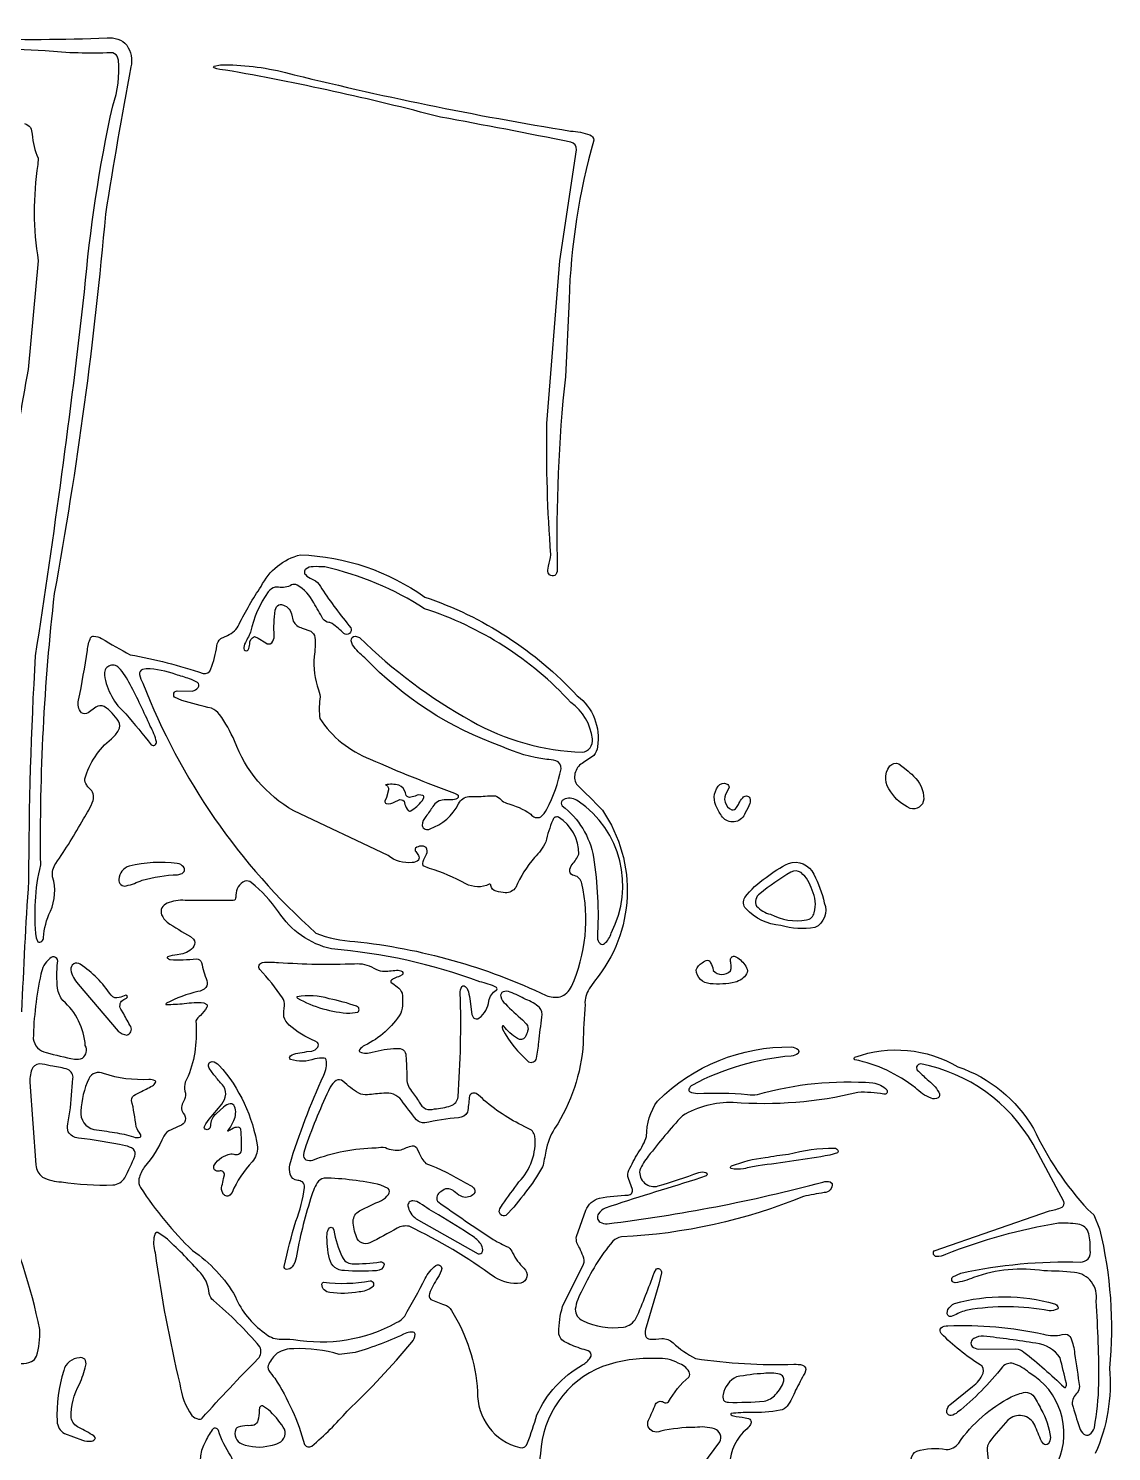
# Model space of a CAD drawing. Header units: metres. Extents: x 0.2 to 14.8, y 2.5 to 12.5.
# Drawn here: x 11.921 to 14.836, y 8.373 to 12.202 of the extents above; entities that cross this region are included whole.
import ezdxf

# ---------------------------------------------------------------- set-up
doc = ezdxf.new("R2010")
doc.units = ezdxf.units.M

msp = doc.modelspace()

# ---------------------------------------------------------------- linework, layer by layer
at = {"layer": 'Layer 1', "color": 0}
for points in [[(11.90335, 9.55605, -0.0072), (11.92198, 9.90866, -0.0142), (11.93985, 10.51359, 0.0101), (12.07192, 11.49297, -0.0337), (12.14758, 11.99359, 0.1087), (12.16298, 12.11666), (12.15983, 12.12699, 0.2579), (12.14323, 12.13637, -0.0362), (11.96583, 12.14141, -0.0091), (11.36192, 12.17755)], [(11.42325, 12.2002, 0.0367), (12.13267, 12.17603, -0.2444), (12.18556, 12.15651, -0.212), (12.19662, 12.09824, 0.0078), (12.12792, 11.70226, -0.0231), (11.99021, 10.6812, 0.0316), (11.95279, 9.95134, 0.0864), (11.94135, 9.75493), (11.94589, 9.74439, 0.2695), (11.95678, 9.74594, 0.2691), (11.96083, 9.75614, -0.0897), (11.97973, 9.82664, 0.1818), (11.98581, 9.91928, -0.1842), (11.99414, 9.95524, 0.0283), (12.06856, 10.07505, 0.0612), (12.09475, 10.12455, 0.3183), (12.08464, 10.15774, -0.0519), (12.0776, 10.16622, -0.2317), (12.07289, 10.18322, -0.1605), (12.14427, 10.29049, 0.086), (12.16325, 10.31368, 0.251), (12.16342, 10.33774, 0.1069), (12.12473, 10.37745, 0.2647), (12.10227, 10.37541), (12.08148, 10.36072, -0.3368), (12.06337, 10.36093, -0.243), (12.05585, 10.39434, 0.0094), (12.07962, 10.52895, -0.0811), (12.08821, 10.56255, -0.2867), (12.09629, 10.56687, -0.1097), (12.11773, 10.56051, 0.0148), (12.19487, 10.51687, -0.0375), (12.39087, 10.46666, 0.4087), (12.41171, 10.47889, 0.0524), (12.428, 10.54066, -0.2388), (12.43887, 10.56014), (12.45635, 10.56891, 0.1969), (12.48773, 10.59891, -0.0335), (12.54694, 10.70049, -0.2177), (12.65319, 10.78578, -0.1457), (12.98748, 10.67207, -0.1245), (13.39773, 10.40641, -0.2812), (13.45208, 10.26924, -0.1506), (13.44285, 10.24557), (13.41496, 10.22657, 0.4223), (13.3955, 10.16862, -0.0121), (13.4655, 10.09876, -0.3354), (13.44435, 9.63862), (13.42964, 9.61772, 0.1584), (13.41889, 9.57616, 0.0147), (13.41379, 9.47222, -0.1289), (13.33702, 9.24207, 0.1008), (13.31346, 9.18089, -0.0098), (13.30462, 9.13876, -0.0565), (13.20614, 9.00818, -0.3335), (13.19136, 9.01102, -0.3335), (13.18996, 9.02601), (13.19646, 9.03768, -0.0084), (13.24112, 9.09839, 0.2173), (13.28414, 9.22132, 0.2648), (13.26431, 9.24316, -0.0636), (13.14742, 9.31753, 0.0533), (13.12608, 9.33605, 0.5142), (13.10685, 9.32601, -0.0275), (13.10267, 9.28643, -0.261), (13.07837, 9.27114, 0.0309), (12.98731, 9.2572, -0.1959), (12.96512, 9.26566, -0.0174), (12.92481, 9.31843, 0.2733), (12.87696, 9.33701, 0.0051), (12.8331, 9.33299, -0.1283), (12.80975, 9.33701, -0.048), (12.76739, 9.36947, 0.3228), (12.74892, 9.37107, 0.1189), (12.73312, 9.35364, 0.0282), (12.66754, 9.19526, 0.0381), (12.66106, 9.17168, 0.3061), (12.66767, 9.15824, 0.1696), (12.6866, 9.15745, -0.0889), (12.85625, 9.19007, -0.0991), (12.88167, 9.19107, 0.1686), (12.92371, 9.18512, -0.0151), (12.95346, 9.19595, -0.3066), (12.96731, 9.18739), (12.97221, 9.17589, 0.1052), (12.99073, 9.14849, -0.042), (13.097, 9.09584, -0.0865), (13.11877, 9.08274, -0.4049), (13.11958, 9.06657, -0.2982), (13.08879, 9.05857, -0.0938), (13.07002, 9.06964, 0.3068), (13.0395, 9.07857), (13.03062, 9.07226, 0.4013), (13.02144, 9.04649, 0.0096), (13.172, 8.94328, 0.0249), (13.21246, 8.92289, -0.1329), (13.22398, 8.90784, 0.0947), (13.2545, 8.8662, -0.2725), (13.26229, 8.84356, -0.2725), (13.24627, 8.82576, -0.1656), (13.17485, 8.84234, 0.0473), (12.94508, 8.97937, 0.1571), (12.91279, 8.97416, -0.0252), (12.83937, 8.93468, -0.4564), (12.80339, 8.95078, -0.0841), (12.79475, 8.99301, -0.2634), (12.81173, 9.02068, -0.0088), (12.87098, 9.04866, 0.1306), (12.88962, 9.06493, 0.3652), (12.88892, 9.08101), (12.86942, 9.09016, 0.0523), (12.71637, 9.1088, 0.1979), (12.69762, 9.09632, 0.0532), (12.68019, 9.05282, 0.0333), (12.64121, 8.89399, -0.1212), (12.63083, 8.87051, -0.2171), (12.61594, 8.86299, -0.3877), (12.60889, 8.87124, -0.0227), (12.64075, 8.99289, 0.0607), (12.66371, 9.08355, 0.2496), (12.65796, 9.09834, 0.1261), (12.64558, 9.10266, -0.3357), (12.62539, 9.11951, -0.0932), (12.62387, 9.14476, -0.0326), (12.71556, 9.38534, 0.1513), (12.72212, 9.42726, 0.3268), (12.71696, 9.43166, 0.0789), (12.69154, 9.42955, -0.1779), (12.62625, 9.4283, -0.5526), (12.62625, 9.43739, -0.1443), (12.64546, 9.44451, 0.0239), (12.67006, 9.44901), (12.68354, 9.45057, 0.2009), (12.69944, 9.46116, 0.3673), (12.69867, 9.47349), (12.69212, 9.47755, -0.0839), (12.62271, 9.52055, -0.1396), (12.60829, 9.54284, -0.0315), (12.60983, 9.57301, 0.195), (12.60494, 9.59403, 0.0309), (12.54364, 9.67018, -0.5614), (12.55067, 9.68912, -0.0337), (12.59373, 9.68891, 0.0266), (12.79848, 9.68562, -0.1524), (12.85031, 9.67368, 0.1165), (12.87404, 9.66524, 0.0211), (12.91152, 9.66799, -0.1968), (12.92662, 9.66434, -0.4496), (12.92669, 9.65534), (12.92031, 9.65189, 0.0222), (12.90527, 9.64591, 0.1431), (12.89631, 9.63912, 0.4168), (12.89698, 9.63474, -0.0344), (12.91325, 9.62347, -0.1481), (12.92652, 9.6062, -0.1036), (12.92344, 9.55234, -0.1401), (12.82569, 9.46578, 0.1125), (12.81185, 9.45378, 0.4507), (12.81302, 9.44851, 0.1844), (12.846, 9.44753, -0.0583), (12.91144, 9.45759, -0.1609), (12.92964, 9.45382, -0.2145), (12.93681, 9.43799, -0.0067), (12.93937, 9.3812, 0.2051), (12.95189, 9.34301, -0.0294), (12.97269, 9.3127, 0.1412), (12.98973, 9.29518, 0.1413), (13.01385, 9.29472, 0.0414), (13.05719, 9.3032, 0.2943), (13.077, 9.32751, 0.0271), (13.083, 9.60537, -0.145), (13.08739, 9.62399, -0.3889), (13.09379, 9.62584, -0.1761), (13.10289, 9.61634, -0.0419), (13.10908, 9.59134), (13.11444, 9.54855), (13.11858, 9.54041, 0.3529), (13.13412, 9.53955, 0.1979), (13.16, 9.58516, -0.2256), (13.17987, 9.61397, 0.5181), (13.18044, 9.62172, 0.0623), (13.13562, 9.63676, 0.0688), (12.73683, 9.72526, -0.1955), (12.59414, 9.82543, 0.065), (12.52029, 9.90389, 0.2323), (12.50289, 9.90776, 0.2921), (12.47939, 9.87026, -0.1318), (12.47717, 9.85872, -0.2779), (12.47219, 9.85549), (12.34254, 9.85601, 0.1186), (12.29377, 9.84822, 0.4184), (12.27912, 9.81726, 0.1041), (12.294, 9.79745, 0.0232), (12.35714, 9.75851), (12.36529, 9.75143, -0.2809), (12.36621, 9.73305, -0.2259), (12.33069, 9.71149), (12.32092, 9.70939, 0.0566), (12.29546, 9.7038, 0.5012), (12.29489, 9.70076, 0.1503), (12.30223, 9.69653, 0.0431), (12.37252, 9.69874, -0.3326), (12.38658, 9.68857, 0.0318), (12.401, 9.64022, -0.2438), (12.3985, 9.62139, -0.1553), (12.3771, 9.61057, 0.0707), (12.29235, 9.57905, 0.2353), (12.29071, 9.57705, 0.4738), (12.2916, 9.57587, 0.0188), (12.34027, 9.57851, -0.0549), (12.3926, 9.58039), (12.40075, 9.57599, -0.2833), (12.40094, 9.56864, -0.0689), (12.3835, 9.54647, 0.0853), (12.37117, 9.53199, -0.115), (12.35089, 9.38272, 0.2391), (12.34312, 9.33716, -0.2132), (12.33812, 9.31514, 0.3075), (12.33729, 9.28309, -0.2743), (12.34267, 9.26345, -0.2743), (12.328, 9.2493, 0.014), (12.30479, 9.23891, 0.1694), (12.28494, 9.22182, -0.078), (12.23264, 9.13845, 0.1017), (12.21831, 9.10662, 0.198), (12.22275, 9.08328, 0.0599), (12.36262, 8.91393, -0.1135), (12.47787, 8.78964, 0.1419), (12.55646, 8.69262, 0.1854), (12.59602, 8.67566, 0.0082), (12.63419, 8.67505, 0.1725), (12.91137, 8.72018, 0.1344), (12.93346, 8.73709, 0.0082), (12.98881, 8.83855, -0.1259), (13.01708, 8.87326, -0.2852), (13.02739, 8.87449, -0.2851), (13.03306, 8.8658, -0.1107), (13.02289, 8.84114, 0.079), (13.00035, 8.79762, 0.2939), (13.00354, 8.78232, 0.0274), (13.04029, 8.76832, -0.1752), (13.05912, 8.75266, -0.125), (13.12964, 8.53478, 0.355), (13.24346, 8.38366, 0.4049), (13.26425, 8.39637, 0.0191), (13.28923, 8.47157, -0.1601), (13.41227, 8.60607, 0.0879), (13.43289, 8.62559, 0.4007), (13.43171, 8.64101, 0.1176), (13.41092, 8.64882, -0.028), (13.36779, 8.66618, -0.2858), (13.34802, 8.69345, -0.0664), (13.35833, 8.76334), (13.4146, 8.87687, 0.2137), (13.41404, 8.89901, -0.0263), (13.40458, 8.91999, -0.1794), (13.39548, 8.95172), (13.42133, 9.02226, -0.2465), (13.45792, 9.0552, -0.0333), (13.53535, 9.06322, 0.4523), (13.5466, 9.07857), (13.53579, 9.10784, -0.1984), (13.53692, 9.12989, -0.0167), (13.56158, 9.17659, 0.0814), (13.58454, 9.22114, -0.1608), (13.61408, 9.31616, -0.2012), (13.97421, 9.4617, -0.1271), (13.9921, 9.45487, -0.4294), (13.9921, 9.4443, -0.1553), (13.9741, 9.43724, 0.1024), (13.70771, 9.35899, 0.1471), (13.69844, 9.34766, 0.3672), (13.70044, 9.34147, 0.1068), (13.72202, 9.33649, -0.0323), (13.85631, 9.33412, 0.0955), (13.88292, 9.33382, -0.0891), (14.19379, 9.36518, -0.1682), (14.23131, 9.34591, -0.3028), (14.23089, 9.33732, -0.3028), (14.22281, 9.33441, 0.0653), (14.15329, 9.3392, -0.0792), (13.81767, 9.31214, 0.1404), (13.68083, 9.27655, 0.022), (13.5891, 9.16757, 0.0658), (13.566, 9.13001, 0.5406), (13.61558, 9.08772, 0.0237), (13.72502, 9.12416, -0.1613), (13.74419, 9.12366, -0.289), (13.74729, 9.11957, -0.2891), (13.74494, 9.11501), (13.71417, 9.10384, 0.0065), (13.47327, 9.02837, 0.1444), (13.45483, 9.01237, 0.4231), (13.45939, 8.9903, 0.1449), (13.47869, 8.98595, 0.0345), (14.05931, 9.09797, -0.1681), (14.07894, 9.0988), (14.08402, 9.09407, -0.4371), (14.06225, 9.06964, 0.0188), (14.0066, 9.05937, -0.0845), (13.51658, 8.95037, 0.159), (13.49369, 8.93903, 0.0671), (13.4116, 8.80757, 0.0996), (13.39246, 8.75582, 0.2879), (13.41229, 8.72549, 0.1449), (13.52223, 8.70791, 0.2336), (13.55677, 8.73266, 0.0168), (13.60523, 8.85434), (13.61121, 8.86482, -0.2802), (13.62112, 8.86333, -0.2802), (13.62435, 8.85384), (13.61794, 8.82312), (13.58321, 8.7082, 0.1428), (13.58167, 8.68447, 0.2845), (13.59346, 8.67526, 0.0176), (13.62585, 8.6772, -0.1884), (13.65583, 8.66603, 0.0699), (13.71587, 8.62349, 0.0447), (13.9811, 8.60782, -0.0858), (14.0045, 8.60568, -0.3516), (14.01285, 8.59426), (14.01023, 8.58437, 0.0071), (13.98577, 8.53809, -0.0599), (13.96306, 8.49551, -0.1876), (13.94408, 8.48407, -0.0429), (13.86323, 8.47787, 0.0386), (13.8125, 8.47547, 0.3002), (13.81113, 8.47399, 0.3003), (13.81196, 8.47216, 0.1097), (13.82542, 8.46737, -0.0242), (13.85844, 8.46249, -0.4877), (13.86448, 8.44612, -0.0437), (13.85487, 8.43443, 0.2131), (13.80839, 8.3387, 0.1436)], [(11.91033, 11.94587, -0.1514), (11.92589, 11.93499, -0.0868), (11.93079, 11.9173, 0.0961), (11.94696, 11.85287), (11.94602, 11.83534, 0.0797), (11.94721, 11.5767), (11.9201, 11.28439, 0.0381), (11.85098, 10.68041, 0.029)], [(14.69264, 8.34651, 0.3774), (14.6146, 8.5852, 0.099), (14.57152, 8.60976, 0.2803), (14.54258, 8.60107, -0.0578), (14.42175, 8.47903, -0.1283), (14.40437, 8.46989, -0.4939), (14.39252, 8.48293, -0.1816), (14.40094, 8.49918), (14.46202, 8.54855, 0.1475), (14.49035, 8.58399, 0.3865), (14.48239, 8.60676, -0.0615), (14.37767, 8.69076, -0.387), (14.37704, 8.70578, -0.1856), (14.39535, 8.7113, -0.0642), (14.65292, 8.6892, 0.1421), (14.70352, 8.68799), (14.71337, 8.68922, -0.2714), (14.72623, 8.67866, -0.0793), (14.73652, 8.63657, -0.0063), (14.74944, 8.54787, -0.1675), (14.74392, 8.53101, 0.2275), (14.73033, 8.50089, 0.0135), (14.74981, 8.43809, 0.1397), (14.76146, 8.41962, 0.2918), (14.77658, 8.41882, 0.1796), (14.78975, 8.43722, 0.0397), (14.80179, 8.55505, 0.0198), (14.79435, 8.77849, 0.4377), (14.73608, 8.85505, 0.0198), (14.65358, 8.85932, 0.1279), (14.46483, 8.84105, -0.0569), (14.41479, 8.8272, -0.2993), (14.40648, 8.83338, -0.2996), (14.40889, 8.84347), (14.43019, 8.85307, -0.0612), (14.75208, 8.88295, 0.1976), (14.77352, 8.89178, 0.1774), (14.77869, 8.91512, 0.0566), (14.77504, 8.95847, 0.3266), (14.745, 8.98509, 0.0428), (14.6936, 8.98772, 0.0526), (14.38871, 8.90328, -0.1306), (14.36494, 8.8978, -0.2761), (14.3571, 8.90337, -0.2764), (14.35831, 8.91293), (14.66908, 9.02103, 0.0704), (14.70271, 9.03055, 0.3671), (14.70773, 9.04595), (14.62467, 9.19989, 0.2193), (14.32246, 9.41593, 0.2912), (14.31256, 9.41074, 0.2912), (14.31306, 9.39957, 0.0142), (14.33985, 9.37418, -0.102), (14.37087, 9.33974, -0.3964), (14.36906, 9.32447, -0.2297), (14.35012, 9.32397, -0.1109), (14.30798, 9.35184, 0.1143), (14.14512, 9.42732, -0.2942), (14.14307, 9.43082, -0.2947), (14.14542, 9.43414, -0.2236), (14.42252, 9.4083, -0.1799), (14.62575, 9.24259, 0.0761), (14.77242, 9.02399), (14.7885, 9.00976), (14.80383, 8.97209, -0.0837), (14.8305, 8.59707, -0.1275), (14.79231, 8.36795, 0.0422)], [(11.9011, 8.60993, 0.0872), (11.92869, 8.61522, 0.1953), (11.94233, 8.62974, 0.088), (11.951, 8.70107, 0.0624), (11.84062, 9.03534, -0.1296)], [(14.30354, 8.32993, -0.4944), (14.3115, 8.37409, -0.1274), (14.39117, 8.37874, 0.2509), (14.42477, 8.39609, -0.1233), (14.56579, 8.51995, -0.0805), (14.6041, 8.53266, -0.1904), (14.62417, 8.52468, -0.0675), (14.64579, 8.48718, -0.1121), (14.67137, 8.41091, -0.1826), (14.66508, 8.39428, -0.4241), (14.65267, 8.39357), (14.64714, 8.40145, 0.0085), (14.62929, 8.44376, 0.525), (14.55714, 8.45728, 0.0304), (14.50758, 8.39955, 0.1626), (14.50104, 8.37634), (14.513, 8.26553, -0.128)]]:
    msp.add_lwpolyline(points, format="xyb", dxfattribs=at)
for points in [[(13.38019, 11.92566, -0.0725), (13.43175, 11.91512, -0.3182), (13.44214, 11.90103, 0.0609), (13.37581, 11.47212), (13.36602, 11.26416, 0.033), (13.34425, 10.74489, -0.2034), (13.33739, 10.72974, -0.2751), (13.32358, 10.7317, -0.275), (13.31871, 10.74476), (13.3206, 10.75512, 0.0452), (13.32681, 10.78597, -0.023), (13.31631, 11.1388), (13.35094, 11.57624), (13.39598, 11.87543, 0.3778), (13.38079, 11.89549, 0.006), (13.02989, 11.96301, 0.0205), (12.45102, 12.08976, -0.082), (12.42067, 12.09534, -0.2799), (12.41913, 12.09791, -0.2788), (12.42067, 12.10045), (12.43744, 12.10389, -0.0648), (12.61231, 12.08316, 0.021), (13.38019, 11.92566)], [(12.98685, 10.64051, 0.0884), (12.71871, 10.75291, 0.0301), (12.68675, 10.75355, 0.1708), (12.66717, 10.7472, 0.4227), (12.66627, 10.7323, 0.1177), (12.68408, 10.72041), (12.69339, 10.71605, -0.1081), (12.71004, 10.69443, 0.0214), (12.78825, 10.58953, -0.3581), (12.78523, 10.57394, -0.3581), (12.76935, 10.57389, 0.0513), (12.73835, 10.60051, 0.0987), (12.72954, 10.60351, -0.2057), (12.71339, 10.61318, 0.0152), (12.68854, 10.65676, 0.1421), (12.64427, 10.70437, 0.2074), (12.62896, 10.70453, -0.1901), (12.59381, 10.69862), (12.58477, 10.69868, 0.1516), (12.56623, 10.68634, 0.1008), (12.51831, 10.57722, -0.0217), (12.50242, 10.54555), (12.50008, 10.53643, 0.4201), (12.50742, 10.52703, 0.2852), (12.51223, 10.52999, 0.0947), (12.51654, 10.5452, -0.3368), (12.52902, 10.56589), (12.53935, 10.56134), (12.55954, 10.54843, 0.3516), (12.57546, 10.54859, 0.1723), (12.58229, 10.56772, -0.0468), (12.58446, 10.63628), (12.58802, 10.64553, -0.2766), (12.60225, 10.65191, -0.2742), (12.62885, 10.62714), (12.63367, 10.60734, 0.2311), (12.65756, 10.58862), (12.68046, 10.57995, -0.2356), (12.69167, 10.56324, -0.0542), (12.68998, 10.51226, 0.1108), (12.70131, 10.42212, -0.1458), (12.70508, 10.39707, 0.0678), (12.70521, 10.34534, 0.1591), (12.84048, 10.23622, 0.0187), (13.06796, 10.14476), (13.07504, 10.14116, -0.4741), (13.0751, 10.13022, -0.1637), (13.05862, 10.1267, -0.0326), (13.03929, 10.12651, 0.2425), (13.00927, 10.1088, -0.0344), (12.99029, 10.0818, 0.1571), (12.98042, 10.05764, 0.5195), (13.00171, 10.04839, 0.1915), (13.07842, 10.11584, -0.2553), (13.10642, 10.13557, 0.0072), (13.14973, 10.13605, -0.0531), (13.1776, 10.13701, -0.1214), (13.19239, 10.12734, 0.1536), (13.20792, 10.11743, -0.0808), (13.27269, 10.08822, 0.3731), (13.29971, 10.08047, 0.1236), (13.31562, 10.10141, 0.0731), (13.35437, 10.21003, 0.3812), (13.33983, 10.23122, 0.0714), (13.31577, 10.23499, -0.0803), (13.19496, 10.27028, -0.1196), (12.82646, 10.50845, -0.0769), (12.79331, 10.54362), (12.78898, 10.55449, -0.3969), (12.80069, 10.56718), (12.81175, 10.56305, 0.0653), (13.11237, 10.33857, 0.1195), (13.41106, 10.25449, 0.4194), (13.43867, 10.29032, 0.2112), (13.38089, 10.38839, 0.129), (12.98685, 10.64051)], [(12.18296, 10.35766, -0.0056), (12.25146, 10.27451, 0.3072), (12.261, 10.27395, 0.307), (12.26504, 10.28259, 0.0855), (12.24875, 10.32439, 0.0189), (12.19419, 10.43674, 0.0772), (12.16412, 10.48176, 0.3327), (12.13744, 10.48642, 0.3327), (12.12544, 10.46214, 0.18), (12.18296, 10.35766)], [(12.69419, 9.7682, 0.0869), (12.79902, 9.74555, -0.0845), (13.31427, 9.60016, 0.1444), (13.35177, 9.59647, 0.2055), (13.38229, 9.62409, 0.1618), (13.41044, 9.90157, 0.2998), (13.39004, 9.92262, -0.3644), (13.37773, 9.93489, -0.1737), (13.38406, 9.95272, 0.0924), (13.40231, 9.98053, 0.259), (13.34742, 10.08003, 0.4262), (13.33185, 10.07209, 0.0419), (13.31333, 10.01343, -0.0765), (13.28308, 9.97114, 0.0828), (13.23264, 9.8908, -0.2465), (13.20427, 9.87624, -0.029), (13.17998, 9.88059, -0.3279), (13.1656, 9.89624, 0.5254), (13.16106, 9.89943, -0.2461), (13.09775, 9.90087, 0.0502), (13.00017, 9.94201), (12.98289, 9.9492, -0.2164), (12.98771, 9.97089), (12.9926, 9.98005, 0.245), (12.99121, 9.99822, 0.3362), (12.96279, 9.99645, 0.3434), (12.96306, 9.98751), (12.97021, 9.97674, -0.3027), (12.97023, 9.96437, -0.2095), (12.95358, 9.95764, -0.1955), (12.88906, 9.9767), (12.63464, 10.09707, -0.1784), (12.4756, 10.28495, 0.0518), (12.43498, 10.35616, 0.1493), (12.41333, 10.37274, -0.0082), (12.33346, 10.39387), (12.31385, 10.40264, -0.2732), (12.31251, 10.41332, -0.2736), (12.32123, 10.41968), (12.36187, 10.41882, 0.1862), (12.3775, 10.42882, 0.4097), (12.37577, 10.44184, 0.0872), (12.35412, 10.45199, 0.0147), (12.3175, 10.46347, 0.0835), (12.23785, 10.47914), (12.22744, 10.47716, 0.3457), (12.21952, 10.46374, 0.0887), (12.229, 10.44012, 0.1188), (12.69419, 9.7682)], [(14.24233, 10.14787, -0.3524), (14.23912, 10.21755, -0.3125), (14.26367, 10.22357), (14.28346, 10.20764, -0.0446), (14.30285, 10.19053, -0.2157), (14.33054, 10.12826, -0.4968), (14.2936, 10.10351, -0.1458), (14.24233, 10.14787)], [(12.88208, 10.16641, -0.4264), (12.88954, 10.1537), (12.88406, 10.13253), (12.88029, 10.12322, 0.3928), (12.88379, 10.11672, 0.2301), (12.9071, 10.1212), (12.9166, 10.1257, -0.3518), (12.93179, 10.12262), (12.9335, 10.11426, 0.1041), (12.94302, 10.09814, 0.3053), (12.94973, 10.09651, 0.0862), (12.98006, 10.1238), (12.98485, 10.13153, 0.4095), (12.98206, 10.13801, 0.2134), (12.96196, 10.13676), (12.95042, 10.13332, -0.304), (12.93773, 10.13784), (12.93579, 10.14509, 0.2281), (12.91748, 10.16562, 0.1346), (12.88208, 10.16641)], [(13.8501, 10.09116, -0.5432), (13.79129, 10.07682, -0.0581), (13.77423, 10.10447, -0.3024), (13.77712, 10.16312, -0.3605), (13.801, 10.16905, -0.296), (13.80669, 10.16012), (13.8005, 10.14732, 0.478), (13.81402, 10.09934, 0.3147), (13.8266, 10.10549, 0.0537), (13.83321, 10.11664, -0.0761), (13.84325, 10.13193, -0.5648), (13.86229, 10.13103, -0.1602), (13.86269, 10.11666, -0.0255), (13.8501, 10.09116)], [(13.48946, 9.76816, 0.3811), (13.40021, 10.12309, 0.2227), (13.36514, 10.12926), (13.35754, 10.12501, 0.3395), (13.35756, 10.11039, -0.1854), (13.44187, 9.97216, -0.0528), (13.45206, 9.75605, 0.1868), (13.45935, 9.73984, 0.3714), (13.47112, 9.73964, 0.1429), (13.48946, 9.76816)], [(12.22679, 9.91024, -0.0617), (12.32223, 9.92484, 0.0697), (12.33417, 9.92847, 0.5079), (12.33798, 9.94584, 0.1675), (12.32146, 9.95557, 0.0866), (12.19229, 9.94837, 0.3185), (12.16412, 9.91218, 0.5328), (12.18414, 9.89509, 0.0404), (12.22679, 9.91024)], [(13.94579, 9.78874, -0.1954), (13.85204, 9.83368, -0.3449), (13.8491, 9.86387, -0.0911), (13.90644, 9.91751, -0.0557), (13.96662, 9.95524, -0.3926), (14.03452, 9.92609, -0.0657), (14.06292, 9.84951, -0.3994), (14.03731, 9.78262, -0.1139), (13.94579, 9.78874)], [(13.91794, 9.81855, 0.1647), (14.01492, 9.8032, 0.2853), (14.03589, 9.82272, 0.1782), (14.0301, 9.88384, 0.1444), (14.00027, 9.93084, 0.2902), (13.97321, 9.93164, 0.0425), (13.88908, 9.87355, 0.3829), (13.88073, 9.84074, 0.1521), (13.91794, 9.81855)], [(11.93358, 9.48368, 0.3133), (11.96858, 9.44659, 0.0126), (12.04462, 9.42864, 0.1229), (12.06629, 9.43189, 0.3667), (12.07387, 9.46518, 0.1971), (12.01362, 9.58659, -0.1422), (11.999, 9.61968, -0.0489), (11.99883, 9.68824, 0.3733), (11.99359, 9.70274, 0.3733), (11.9785, 9.69959, 0.1878), (11.95439, 9.65724, 0.0472), (11.93358, 9.48368)], [(12.16246, 9.50445, 0.1598), (12.18558, 9.4937, 0.4944), (12.19612, 9.51634, -0.0218), (12.17735, 9.55064), (12.16914, 9.56332, -0.4065), (12.17769, 9.58974), (12.18427, 9.59293, 0.3808), (12.18711, 9.59749, 0.3808), (12.18289, 9.60084, -0.0187), (12.16492, 9.59437, -0.3042), (12.14323, 9.60055, 0.0996), (12.0601, 9.68412, 0.3028), (12.04249, 9.68507, 0.3029), (12.03483, 9.66918, 0.1569), (12.0546, 9.63099), (12.16246, 9.50445)], [(13.71835, 9.66901, -0.1737), (13.73396, 9.68812, -0.1138), (13.7485, 9.69495, -0.2685), (13.75435, 9.69222, -0.0844), (13.7626, 9.67468), (13.76381, 9.66716, 0.41), (13.81067, 9.66599), (13.81229, 9.67303, 0.0702), (13.81156, 9.68628, -0.0525), (13.81067, 9.6962, -0.5317), (13.82289, 9.70532), (13.83008, 9.70162, -0.1082), (13.85362, 9.67487, -0.2694), (13.85387, 9.65809, -0.1746), (13.82312, 9.63551, -0.0725), (13.75556, 9.63189, -0.3938), (13.71835, 9.66901)], [(13.2596, 9.58957, 0.0287), (13.21775, 9.60947, 0.1814), (13.19852, 9.61007, 0.3442), (13.19183, 9.59701, 0.1635), (13.20471, 9.57728, 0.0125), (13.25064, 9.53428), (13.26087, 9.52384, -0.2683), (13.26446, 9.50401, -0.0393), (13.2581, 9.48801, -0.4122), (13.23689, 9.48449, -0.0952), (13.19979, 9.51809, 0.5645), (13.19644, 9.51728, 0.1898), (13.197, 9.50928, 0.0904), (13.26708, 9.42187, 0.4779), (13.28848, 9.4313, 0.0246), (13.29429, 9.47482, -0.0061), (13.30289, 9.54216, 0.2488), (13.29631, 9.56762, 0.0853), (13.2596, 9.58957)], [(12.78614, 9.55239), (12.80769, 9.55528, 0.2706), (12.81046, 9.56415, 0.2705), (12.8041, 9.57093, 0.0358), (12.73037, 9.59153, 0.1153), (12.64369, 9.59662, 0.3848), (12.64302, 9.59534, 0.1837), (12.6446, 9.59309, 0.1169), (12.78614, 9.55239)], [(12.53723, 9.19251, -0.1949), (12.52269, 9.15249, 0.085), (12.46877, 9.07024), (12.46308, 9.06268, -0.4786), (12.44387, 9.06809, -0.2052), (12.44148, 9.08784, 0.0224), (12.44552, 9.10753), (12.44823, 9.11718, 0.567), (12.43437, 9.12768, -0.3282), (12.42165, 9.1315, -0.3281), (12.4215, 9.14478, -0.2104), (12.46512, 9.1737, -0.0562), (12.47354, 9.17326, 0.447), (12.49452, 9.18284, 0.0216), (12.49254, 9.23968, 0.3314), (12.48546, 9.24549, 0.1586), (12.46844, 9.24084, -0.0355), (12.45829, 9.23518), (12.45776, 9.23528), (12.45773, 9.23582, 0.0608), (12.47327, 9.26393, 0.2136), (12.47573, 9.30147, 0.3179), (12.46414, 9.30889, 0.166), (12.4461, 9.30001), (12.42733, 9.28284, 0.2215), (12.41087, 9.25401, -0.0652), (12.40954, 9.24614, -0.3706), (12.40193, 9.23906, -0.3707), (12.39379, 9.24553), (12.39781, 9.25522, -0.0128), (12.43696, 9.30262, 0.0964), (12.45067, 9.32662, 0.2036), (12.44575, 9.35639, -0.0247), (12.42489, 9.38095, -0.0476), (12.40744, 9.40487, -0.2829), (12.40601, 9.41602, -0.2831), (12.41533, 9.42232, -0.1896), (12.4336, 9.4127, -0.1461), (12.53723, 9.19251)], [(12.00958, 9.09855, 0.0482), (12.14802, 9.09043, 0.2383), (12.18023, 9.10987, 0.0196), (12.20739, 9.16824, 0.2999), (12.2031, 9.18653, 0.1391), (12.18167, 9.19545, 0.0279), (12.05529, 9.21607, -0.2441), (12.02756, 9.23366), (12.02564, 9.24345, -0.0166), (12.03229, 9.28701, 0.0091), (12.04062, 9.37693, 0.3263), (12.02702, 9.40093, 0.0567), (11.9861, 9.40953, 0.0096), (11.95746, 9.41537, 0.2915), (11.93225, 9.40605, 0.1257), (11.92454, 9.36651), (11.94085, 9.14426, 0.2268), (11.95862, 9.1117, 0.1196), (12.00958, 9.09855)], [(12.12321, 9.38997, 0.4144), (12.08312, 9.37624, 0.0943), (12.06183, 9.28905, 0.3825), (12.09685, 9.23982, -0.0128), (12.15277, 9.2313, -0.0424), (12.20375, 9.21972, 0.1682), (12.22158, 9.21914, 0.4132), (12.22169, 9.22764, -0.0663), (12.21073, 9.24684, 0.0297), (12.19833, 9.31803, -0.2677), (12.20852, 9.33409), (12.22131, 9.34001, 0.006), (12.25444, 9.35707, 0.128), (12.26296, 9.36609, 0.3921), (12.26185, 9.37055, 0.1204), (12.24481, 9.37403, -0.095), (12.12321, 9.38997)], [(13.96639, 9.17332, -0.0683), (14.09004, 9.18966, -0.2148), (14.09942, 9.18364, -0.4036), (14.09817, 9.17716), (14.07762, 9.17037, -0.0121), (13.88456, 9.14209, -0.0068), (13.84562, 9.13414, -0.0997), (13.81202, 9.13445, -0.2861), (13.81033, 9.1383, -0.2864), (13.81306, 9.14151, -0.0661), (13.90358, 9.16412, -0.0163), (13.96639, 9.17332)], [(12.94206, 9.03424, 0.1976), (12.96458, 8.99947), (13.13158, 8.9052, 0.3663), (13.14281, 8.91109, 0.1918), (13.14029, 8.92837, 0.095), (13.11785, 8.95178, 0.0119), (13.02412, 9.00966, -0.0127), (12.97527, 9.04051, 0.1427), (12.95577, 9.0478, 0.443), (12.94206, 9.03424)], [(12.32804, 8.55518, 0.1229), (12.36092, 8.47034, 0.1365), (12.37842, 8.46028, 0.2731), (12.38864, 8.46324, -0.0142), (12.53856, 8.6227, 0.3213), (12.54369, 8.65507, 0.0429), (12.41842, 8.77926, -0.1787), (12.40758, 8.79824, 0.1804), (12.37875, 8.85928, 0.0266), (12.28914, 8.94945), (12.26929, 8.96262, 0.3917), (12.25971, 8.95418, 0.1372), (12.26154, 8.90834, 0.0241), (12.32804, 8.55518)], [(12.74283, 8.96857, 0.0767), (12.76546, 8.89676, 0.2767), (12.79171, 8.87814, 0.0358), (12.86762, 8.88334, -0.4164), (12.87839, 8.87659, -0.3757), (12.85754, 8.85968, -0.0402), (12.77114, 8.86005, -0.3487), (12.73112, 8.89126, -0.0718), (12.72456, 8.95882, -0.1742), (12.73075, 8.9747, -0.4774), (12.73973, 8.9747), (12.74283, 8.96857)], [(12.81064, 8.80266, -0.0823), (12.7321, 8.80101, -0.3994), (12.7105, 8.82345, -0.3615), (12.71533, 8.82893, 0.0799), (12.8405, 8.83257, -0.3187), (12.84922, 8.82593, -0.3184), (12.84585, 8.81551, -0.1515), (12.81064, 8.80266)], [(14.41373, 8.77139, -0.1403), (14.68281, 8.77045, -0.2075), (14.69164, 8.76282, -0.3778), (14.68975, 8.75607, -0.1293), (14.66844, 8.75214, 0.0887), (14.44789, 8.75362, 0.0648), (14.41371, 8.73991), (14.40406, 8.73649, -0.4331), (14.39344, 8.74547), (14.39558, 8.75491, -0.1682), (14.41373, 8.77139)], [(12.77862, 8.48218, 0.0304), (12.95244, 8.66728, 0.168), (12.96123, 8.68853, 0.3694), (12.95669, 8.69409, 0.1332), (12.93889, 8.69259, -0.0391), (12.80008, 8.63951), (12.7575, 8.63468, 0.0792), (12.63506, 8.64972, 0.1485), (12.59025, 8.63791, 0.0829), (12.56737, 8.60857, 0.246), (12.56794, 8.59128, 0.0298), (12.5841, 8.57039, -0.0741), (12.66404, 8.39214, 0.4178), (12.68375, 8.38776, 0.0396), (12.77862, 8.48218)], [(14.69746, 8.62524, 0.236), (14.63219, 8.66447, 0.0144), (14.49154, 8.68337, 0.1423), (14.46573, 8.67743, 0.4698), (14.4605, 8.65578, 0.1642), (14.47879, 8.64893), (14.57844, 8.6497, -0.1899), (14.60037, 8.64051, -0.0275), (14.70808, 8.5462, 0.4742), (14.71279, 8.54689, 0.1946), (14.71435, 8.55655, 0.0068), (14.69746, 8.62524)], [(12.03552, 8.46426, -0.1314), (12.05802, 8.55476, 0.0418), (12.07525, 8.60526, 0.2148), (12.07256, 8.62162, 0.2251), (12.05808, 8.62551, 0.3221), (12.01562, 8.59122, 0.0868), (11.99798, 8.4548, 0.2603), (12.01775, 8.42143), (12.06587, 8.40397, 0.1137), (12.09012, 8.40149, 0.3348), (12.10129, 8.40964), (12.09714, 8.41541, 0.0157), (12.05656, 8.43772, -0.2461), (12.03552, 8.46426)], [(13.299, 8.36755, 0.0442), (13.29019, 8.2768), (13.292, 8.26418, 0.1076), (13.30862, 8.24037, 0.0932), (13.4045, 8.17459, 0.1189), (13.4305, 8.17551), (13.62808, 8.20928, 0.1741), (13.6601, 8.23391), (13.78196, 8.39899, 0.4353), (13.76775, 8.4343, 0.1032), (13.71462, 8.43805, 0.0582), (13.62248, 8.4278, -0.1704), (13.6015, 8.42726, -0.4293), (13.58967, 8.45782, 0.0197), (13.60858, 8.50091, -0.4206), (13.63035, 8.50605, 0.3284), (13.6436, 8.50672, -0.0875), (13.6981, 8.57339, 0.3074), (13.69889, 8.5877, 0.1784), (13.66983, 8.61132, 0.1467), (13.61237, 8.62312, 0.0953), (13.46575, 8.60201, 0.2935), (13.299, 8.36755)], [(13.82673, 8.57387, 0.243), (13.79044, 8.52687, 0.2004), (13.79183, 8.51151, 0.2358), (13.80471, 8.50576, 0.0297), (13.90079, 8.50895, 0.1836), (13.93158, 8.52672, 0.1509), (13.95356, 8.56322, 0.4233), (13.94258, 8.58107, 0.1098), (13.90025, 8.58291, 0.0417), (13.82673, 8.57387)], [(12.56658, 8.48584), (12.55104, 8.49632, 0.401), (12.54292, 8.49128), (12.54189, 8.48351, -0.0358), (12.53827, 8.45659, -0.2302), (12.52854, 8.44453, -0.0762), (12.50919, 8.44287, 0.071), (12.48562, 8.43874, 0.2025), (12.4791, 8.43305, 0.4224), (12.49498, 8.39389, 0.156), (12.57198, 8.38932, 0.0705), (12.59454, 8.39666, 0.4858), (12.60671, 8.43851, 0.0644), (12.56658, 8.48584)], [(12.39664, 8.29305, 0.023), (12.41583, 8.24672, 0.2127), (12.42685, 8.23439, 0.355), (12.45021, 8.26243, -0.0242), (12.47064, 8.34047, 0.1705), (12.46554, 8.36126, -0.0641), (12.43196, 8.42955, 0.4938), (12.4186, 8.43487, 0.0911), (12.39846, 8.40199, 0.2757), (12.39664, 8.29305)]]:
    msp.add_lwpolyline(points, format="xyb", close=True, dxfattribs=at)

doc.saveas('drawing.dxf')
